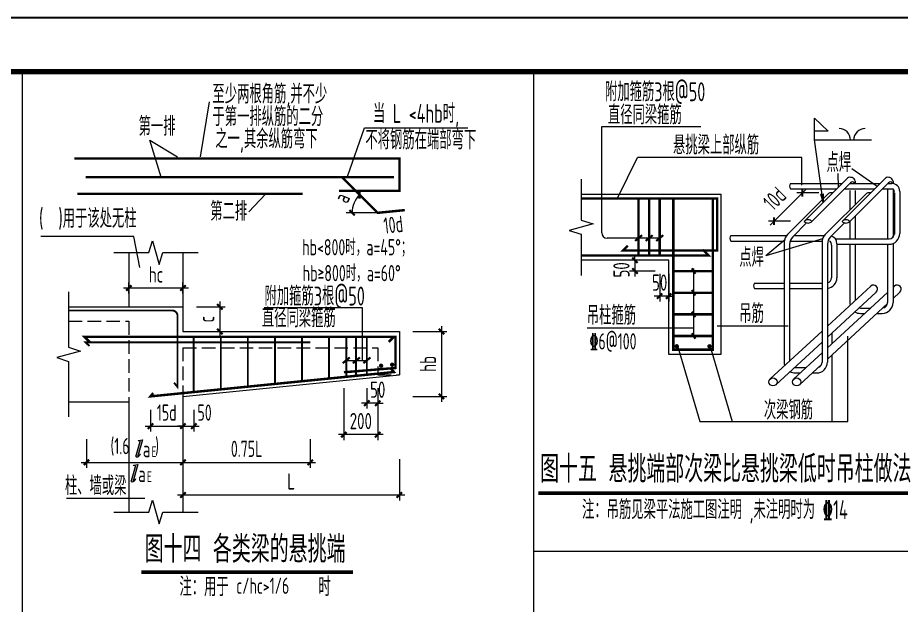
# Model space of a CAD drawing. Extents: x -129922 to 1190196, y -520662 to 139923.
# Drawn here: x -37590 to -21256, y -201970 to -191110 of the extents above; entities that cross this region are included whole.
import ezdxf
from ezdxf.enums import TextEntityAlignment as Align

# ---------------------------------------------------------------- set-up
doc = ezdxf.new("R2010")
doc.units = 0
doc.header["$LTSCALE"] = 1000
doc.header["$MEASUREMENT"] = 0
doc.linetypes.add('2', pattern=[37.999999, 29.999999, -3, 2, -3])
doc.linetypes.add('DASH', pattern=[0.35, 0.25, -0.1])
doc.layers.add('$AUDIT_BAD_LAYER3', color=7, linetype='Continuous')
doc.layers.add('Y-云图图框', color=7, linetype='Continuous')
for name, color, linetype, lineweight in [('S-基础-DIM', 3, 'Continuous', 20), ('S-墙柱-REIN', 1, 'Continuous', 20), ('S-大样-实线', 2, 'Continuous', 20), ('S-板-BEAM', 4, 'DASH', 20), ('S-通用-TAB', 7, 'Continuous', 20), ('S-通用-TEXT', 7, 'Continuous', 20), ('S-通用-THIN', 7, 'Continuous', 20)]:
    doc.layers.add(name, color=color, linetype=linetype, lineweight=lineweight)
doc.styles.add('_YT_Name', font='', dxfattribs={"width": 0.8})
doc.styles.add('_YT_Sign_Text', font='ros.shx', dxfattribs={"width": 0.8, "bigfont": 'hztxt.shx'})
doc.styles.get("Standard").update_dxf_attribs({"font": 'gbenor.shx', "bigfont": 'gbcbig.shx'})
doc.styles.add('TSSD_Dimension', font='tssdeng.shx', dxfattribs={"width": 0.7, "bigfont": 'HZTXT.SHX'})
doc.styles.add('TSSD_Rein', font='tssdeng.shx', dxfattribs={"width": 0.7, "bigfont": 'hztxt.shx'})
doc.styles.add('TSSD_Rein_300(数字)', font='Tssdeng.shx', dxfattribs={"width": 0.65, "height": 300, "bigfont": 'hztxt.shx'})
doc.styles.add('TSSD_Rein_350（文字）', font='Tssdeng.shx', dxfattribs={"width": 0.65, "height": 350, "bigfont": 'hztxt.shx'})
doc.styles.get('_YT_Name').set_extended_font_data('SimHei')
doc.dimstyles.new('TSSD_20_100', dxfattribs={"dimtxt": 250, "dimasz": 100, "dimexe": 100, "dimexo": 250, "dimgap": 100, "dimtad": 1, "dimdec": 0, "dimlfac": 0.2, "dimzin": 0, "dimdsep": 46, "dimtxsty": 'TSSD_Dimension', "dimblk": 'ARCHTICK', "dimcen": 0, "dimdle": 100, "dimclrt": 7, "dimadec": 0, "dimazin": 0, "dimtfac": 1, "dimtdec": 0, "dimtix": 1, "dimtmove": 2, "dimatfit": 3, "dimfxl": 0, "dimtolj": 1, "dimtzin": 0, "dimarcsym": 0})

# ---------------------------------------------------------------- blocks, each defined once
blk = doc.blocks.new('ECMCTK_A1_横_单行图名--0')
at = {"color": 4}
blk.add_lwpolyline([(0, 0), (841, 0), (841, 594), (0, 594)], close=True, dxfattribs=at)
at = {"const_width": 1}
blk.add_lwpolyline([(25, 10), (831, 10), (831, 584), (25, 584)], close=True, dxfattribs=at)
at = {"color": 80, "flags": 3}
for tag, height, p in [('YTHQINS', 3, (34.31, 585.5)), ('ECMCKEY', 3, (292.07, 288.23)), ('YTTQINS', 5.62, (848.03, 12.81)), ('YTFRAME', 3, (652.76, 5.84)), ('YTBARCODE_T1', 3, (749.78, 5.95))]:
    blk.add_attdef(tag, text='', height=height, dxfattribs=at).set_placement(p, align=Align.MIDDLE_CENTER)
for tag, height, style, width, p in [('证书编号', 4, '_YT_Sign_Text', 0.8, (708.87, 43.81)), ('审查批准号', 4, '_YT_Sign_Text', 0.8, (761.06, 43.81)), ('工程号', 4, '_YT_Sign_Text', 0.5, (804.08, 44.12)), ('设计单位', 6, '_YT_Name', 0.8, (623.75, 38.6)), ('建设单位', 4, '_YT_Sign_Text', 0.8, (734.96, 36.11)), ('阶段', 4, '_YT_Sign_Text', 0.8, (804.08, 35.81)), ('项目号', 4, '_YT_Sign_Text', 0.5, (822.08, 33.72)), ('项目名称', 4, '_YT_Sign_Text', 0.8, (734.96, 28.11)), ('专业', 4, '_YT_Sign_Text', 0.8, (804.08, 27.31)), ('图纸编号', 4, '_YT_Sign_Text', 0.5, (803.93, 19.36)), ('图纸名称', 4.5, '_YT_Name', 0.8, (735.39, 15.06)), ('出图比例', 4.2, '_YT_Sign_Text', 0.8, (681.82, 11.78)), ('日期', 4, '_YT_Sign_Text', 0.5, (803.88, 12.13)), ('版本号', 4, '_YT_Sign_Text', 0.8, (822.08, 13))]:
    blk.add_attdef(tag, text='', height=height, dxfattribs=dict(style=style, width=width)).set_placement(p, align=Align.CENTER)
at = {"style": '_YT_Sign_Text', "width": 0.8, "flags": 3}
for tag, p, height in [('{审定人}', (605.87, 26.45), 6.24), ('{校对人}', (658.35, 26.53), 6.24), ('[审定人]', (590.95, 27.81), 4.1), ('[校对人]', (642.23, 27.82), 4.1), ('{审核人}', (606.98, 18.44), 6.24), ('[设计人]', (642.47, 20.21), 4.1), ('{设计人}', (658.48, 18.54), 6.24), ('[审核人]', (591.01, 19.76), 4.1), ('[项目负责人]', (590.78, 12.01), 4.1), ('{项目负责人}', (608.28, 10.72), 6.24), ('{专业负责人}', (658.58, 10.36), 6.24), ('[专业负责人]', (642.74, 11.77), 4.1)]:
    blk.add_attdef(tag, p, '', height=height, dxfattribs=at)
at = {"color": 80, "flags": 3}
for tag, p in [('YTQRCODE', (551.04, 11.91)), ('YTBZSIT', (25, 10)), ('EXT_TK_LEFT', (25, 10))]:
    blk.add_attdef(tag, p, '', height=3, dxfattribs=at)
blk = doc.blocks.new('_ArchTick')
at = {"color": 0, "linetype": 'ByBlock', "const_width": 0.4}
blk.add_lwpolyline([(-0.5, -0.5), (0.5, 0.5)], dxfattribs=at)
blk = doc.blocks.new('*D922')
at = {"layer": '$AUDIT_BAD_LAYER3', "color": 0, "lineweight": -2, "transparency": 16777216}
for p, q in [((159565, 66020), (159091, 66020)), ((159191, 66020), (159191, 66120)), ((159191, 66020), (159191, 65820)), ((159565, 65820), (159091, 65820)), ((159191, 65820), (159191, 65720))]:
    blk.add_line(p, q, dxfattribs=at)
at = {"layer": 'Defpoints', "color": 0, "transparency": 16777216}
for p in [(159815, 66020), (159191, 65820), (159815, 65820)]:
    blk.add_point(p, dxfattribs=at)
at = {"layer": '$AUDIT_BAD_LAYER3', "color": 0, "lineweight": -2, "transparency": 16777216, "xscale": 100, "yscale": 100, "zscale": 100}
for p, rotation in [((159191, 66020), 270), ((159191, 65820), 90)]:
    blk.add_blockref('_ArchTick', p, dxfattribs=dict(at, rotation=rotation))
at = {"layer": '$AUDIT_BAD_LAYER3', "color": 7, "transparency": 16777216, "insert": (158941, 65842), "char_height": 300, "attachment_point": 5, "rotation": 90, "style": 'TSSD_Dimension'}
blk.add_mtext('\\A1;50', dxfattribs=at)
blk = doc.blocks.new('*D923')
at = {"layer": '$AUDIT_BAD_LAYER3', "color": 0, "lineweight": -2, "transparency": 16777216}
for p, q in [((159648, 65770), (159648, 65257)), ((159815, 65770), (159815, 65257)), ((159648, 65357), (159548, 65357)), ((159815, 65357), (159648, 65357)), ((159815, 65357), (159915, 65357))]:
    blk.add_line(p, q, dxfattribs=at)
at = {"layer": 'Defpoints', "color": 0, "transparency": 16777216}
for p in [(159648, 66020), (159815, 66020), (159648, 65357)]:
    blk.add_point(p, dxfattribs=at)
at = {"layer": '$AUDIT_BAD_LAYER3', "color": 0, "lineweight": -2, "transparency": 16777216, "xscale": 100, "yscale": 100, "zscale": 100}
blk.add_blockref('_ArchTick', (159648, 65357), dxfattribs=at)
at = {"layer": '$AUDIT_BAD_LAYER3', "color": 0, "lineweight": -2, "transparency": 16777216, "xscale": 100, "yscale": 100, "zscale": 100, "rotation": 180}
blk.add_blockref('_ArchTick', (159815, 65357), dxfattribs=at)
at = {"layer": '$AUDIT_BAD_LAYER3', "color": 7, "transparency": 16777216, "insert": (159648, 65607), "char_height": 300, "attachment_point": 5, "style": 'TSSD_Dimension'}
blk.add_mtext('\\A1;50', dxfattribs=at)
blk = doc.blocks.new('*D1033')
at = {"layer": '$AUDIT_BAD_LAYER3', "color": 0, "lineweight": -2, "transparency": 16777216}
for p, q in [((150765, 67286), (150765, 67485)), ((151765, 67286), (151765, 67485)), ((150665, 67385), (151865, 67385))]:
    blk.add_line(p, q, dxfattribs=at)
at = {"layer": 'Defpoints', "color": 0, "transparency": 16777216}
for p in [(151765, 67385), (150765, 67036), (151765, 67036)]:
    blk.add_point(p, dxfattribs=at)
at = {"layer": '$AUDIT_BAD_LAYER3', "color": 0, "lineweight": -2, "transparency": 16777216, "xscale": 100, "yscale": 100, "zscale": 100, "rotation": 180}
blk.add_blockref('_ArchTick', (150765, 67385), dxfattribs=at)
at = {"layer": '$AUDIT_BAD_LAYER3', "color": 0, "lineweight": -2, "transparency": 16777216, "xscale": 100, "yscale": 100, "zscale": 100}
blk.add_blockref('_ArchTick', (151765, 67385), dxfattribs=at)
at = {"layer": '$AUDIT_BAD_LAYER3', "color": 7, "transparency": 16777216, "insert": (151265, 67635), "char_height": 300, "attachment_point": 5, "style": 'TSSD_Dimension'}
blk.add_mtext('\\A1;hc', dxfattribs=at)
blk = doc.blocks.new('*D1034')
at = {"layer": '$AUDIT_BAD_LAYER3', "color": 0, "lineweight": -2, "transparency": 16777216}
for p, q in [((152446, 67136), (152446, 66481)), ((152015, 67036), (152546, 67036)), ((152015, 66581), (152546, 66581))]:
    blk.add_line(p, q, dxfattribs=at)
at = {"layer": 'Defpoints', "color": 0, "transparency": 16777216}
for p in [(151765, 67036), (151765, 66581), (152446, 66581)]:
    blk.add_point(p, dxfattribs=at)
at = {"layer": '$AUDIT_BAD_LAYER3', "color": 0, "lineweight": -2, "transparency": 16777216, "xscale": 100, "yscale": 100, "zscale": 100}
for p, rotation in [((152446, 67036), 90), ((152446, 66581), 270)]:
    blk.add_blockref('_ArchTick', p, dxfattribs=dict(at, rotation=rotation))
at = {"layer": '$AUDIT_BAD_LAYER3', "color": 7, "transparency": 16777216, "insert": (152196, 66808), "char_height": 300, "attachment_point": 5, "rotation": 90, "style": 'TSSD_Dimension'}
blk.add_mtext('\\A1;c', dxfattribs=at)
blk = doc.blocks.new('*D1035')
at = {"layer": '$AUDIT_BAD_LAYER3', "color": 0, "lineweight": -2, "transparency": 16777216}
for p, q in [((151165, 65131), (151165, 64732)), ((151765, 65131), (151765, 64732)), ((151065, 64832), (151865, 64832))]:
    blk.add_line(p, q, dxfattribs=at)
at = {"layer": 'Defpoints', "color": 0, "transparency": 16777216}
for p in [(151165, 65381), (151765, 65381), (151765, 64832)]:
    blk.add_point(p, dxfattribs=at)
at = {"layer": '$AUDIT_BAD_LAYER3', "color": 0, "lineweight": -2, "transparency": 16777216, "xscale": 100, "yscale": 100, "zscale": 100, "rotation": 180}
blk.add_blockref('_ArchTick', (151165, 64832), dxfattribs=at)
at = {"layer": '$AUDIT_BAD_LAYER3', "color": 0, "lineweight": -2, "transparency": 16777216, "xscale": 100, "yscale": 100, "zscale": 100}
blk.add_blockref('_ArchTick', (151765, 64832), dxfattribs=at)
at = {"layer": '$AUDIT_BAD_LAYER3', "color": 7, "transparency": 16777216, "insert": (151465, 65082), "char_height": 300, "attachment_point": 5, "style": 'TSSD_Rein_300(数字)'}
blk.add_mtext('\\A1;15d', dxfattribs=at)
blk = doc.blocks.new('*D1036')
at = {"layer": '$AUDIT_BAD_LAYER3', "color": 0, "lineweight": -2, "transparency": 16777216}
for p, q in [((151765, 65131), (151765, 64732)), ((151965, 65131), (151965, 64732)), ((151765, 64832), (151665, 64832)), ((151765, 64832), (151965, 64832)), ((151965, 64832), (152065, 64832))]:
    blk.add_line(p, q, dxfattribs=at)
at = {"layer": 'Defpoints', "color": 0, "transparency": 16777216}
for p in [(151765, 65381), (151965, 65381), (151965, 64832)]:
    blk.add_point(p, dxfattribs=at)
at = {"layer": '$AUDIT_BAD_LAYER3', "color": 0, "lineweight": -2, "transparency": 16777216, "xscale": 100, "yscale": 100, "zscale": 100}
blk.add_blockref('_ArchTick', (151765, 64832), dxfattribs=at)
at = {"layer": '$AUDIT_BAD_LAYER3', "color": 0, "lineweight": -2, "transparency": 16777216, "xscale": 100, "yscale": 100, "zscale": 100, "rotation": 180}
blk.add_blockref('_ArchTick', (151965, 64832), dxfattribs=at)
at = {"layer": '$AUDIT_BAD_LAYER3', "color": 7, "transparency": 16777216, "insert": (152165, 65082), "char_height": 300, "attachment_point": 5, "style": 'TSSD_Rein_300(数字)'}
blk.add_mtext('\\A1;50', dxfattribs=at)
blk = doc.blocks.new('*D1037')
at = {"layer": '$AUDIT_BAD_LAYER3', "color": 0, "lineweight": -2, "transparency": 16777216}
blk.add_arc((155366, 68774), 475, 135.0217, 180, dxfattribs=at)
at = {"layer": 'Defpoints', "color": 0, "transparency": 16777216}
for p in [(154706, 69433), (154955, 69011), (154784, 68774), (155366, 68774), (155366, 68774)]:
    blk.add_point(p, dxfattribs=at)
at = {"layer": '$AUDIT_BAD_LAYER3', "color": 0, "lineweight": -2, "transparency": 16777216, "xscale": 100, "yscale": 100, "zscale": 100}
for p, rotation in [((155030, 69109), 45.0216575145737), ((154891, 68774), 270.0000003735739)]:
    blk.add_blockref('_ArchTick', p, dxfattribs=dict(at, rotation=rotation))
at = {"layer": '$AUDIT_BAD_LAYER3', "color": 7, "transparency": 16777216, "insert": (154697, 69051), "char_height": 300, "attachment_point": 5, "rotation": 67.5108, "style": 'TSSD_Dimension'}
blk.add_mtext('\\A1;a', dxfattribs=at)
blk = doc.blocks.new('*D1038')
at = {"layer": '$AUDIT_BAD_LAYER3', "color": 0, "lineweight": -2, "transparency": 16777216}
for p, q in [((149982, 64591), (149982, 64063)), ((151765, 64591), (151765, 64063)), ((149882, 64163), (151865, 64163))]:
    blk.add_line(p, q, dxfattribs=at)
at = {"layer": 'Defpoints', "color": 0, "transparency": 16777216}
for p in [(149982, 64841), (151765, 64841), (151765, 64163)]:
    blk.add_point(p, dxfattribs=at)
at = {"layer": '$AUDIT_BAD_LAYER3', "color": 0, "lineweight": -2, "transparency": 16777216, "xscale": 100, "yscale": 100, "zscale": 100, "rotation": 180}
blk.add_blockref('_ArchTick', (149982, 64163), dxfattribs=at)
at = {"layer": '$AUDIT_BAD_LAYER3', "color": 0, "lineweight": -2, "transparency": 16777216, "xscale": 100, "yscale": 100, "zscale": 100}
blk.add_blockref('_ArchTick', (151765, 64163), dxfattribs=at)
at = {"layer": '$AUDIT_BAD_LAYER3', "color": 7, "transparency": 16777216, "insert": (150874, 64448), "char_height": 300, "attachment_point": 5, "style": 'TSSD_Rein_300(数字)'}
blk.add_mtext('\\A1;(1.6    )', dxfattribs=at)
blk = doc.blocks.new('*D1039')
at = {"layer": '$AUDIT_BAD_LAYER3', "color": 0, "lineweight": -2, "transparency": 16777216}
for p, q in [((151765, 64591), (151765, 64063)), ((154118, 64591), (154118, 64063)), ((151665, 64163), (154218, 64163))]:
    blk.add_line(p, q, dxfattribs=at)
at = {"layer": 'Defpoints', "color": 0, "transparency": 16777216}
for p in [(151765, 64841), (154118, 64841), (154118, 64163)]:
    blk.add_point(p, dxfattribs=at)
at = {"layer": '$AUDIT_BAD_LAYER3', "color": 0, "lineweight": -2, "transparency": 16777216, "xscale": 100, "yscale": 100, "zscale": 100, "rotation": 180}
blk.add_blockref('_ArchTick', (151765, 64163), dxfattribs=at)
at = {"layer": '$AUDIT_BAD_LAYER3', "color": 0, "lineweight": -2, "transparency": 16777216, "xscale": 100, "yscale": 100, "zscale": 100}
blk.add_blockref('_ArchTick', (154118, 64163), dxfattribs=at)
at = {"layer": '$AUDIT_BAD_LAYER3', "color": 7, "transparency": 16777216, "insert": (152942, 64413), "char_height": 300, "attachment_point": 5, "style": 'TSSD_Rein_300(数字)'}
blk.add_mtext('\\A1;0.75L', dxfattribs=at)
blk = doc.blocks.new('*D1040')
at = {"layer": '$AUDIT_BAD_LAYER3', "color": 0, "lineweight": -2, "transparency": 16777216}
for p, q in [((155165, 65531), (155165, 65156)), ((155365, 65531), (155365, 65156)), ((155165, 65256), (155065, 65256)), ((155365, 65256), (155165, 65256)), ((155365, 65256), (155465, 65256))]:
    blk.add_line(p, q, dxfattribs=at)
at = {"layer": 'Defpoints', "color": 0, "transparency": 16777216}
for p in [(155165, 65781), (155365, 65781), (155165, 65256)]:
    blk.add_point(p, dxfattribs=at)
at = {"layer": '$AUDIT_BAD_LAYER3', "color": 0, "lineweight": -2, "transparency": 16777216, "xscale": 100, "yscale": 100, "zscale": 100}
blk.add_blockref('_ArchTick', (155165, 65256), dxfattribs=at)
at = {"layer": '$AUDIT_BAD_LAYER3', "color": 0, "lineweight": -2, "transparency": 16777216, "xscale": 100, "yscale": 100, "zscale": 100, "rotation": 180}
blk.add_blockref('_ArchTick', (155365, 65256), dxfattribs=at)
at = {"layer": '$AUDIT_BAD_LAYER3', "color": 7, "transparency": 16777216, "insert": (155365, 65506), "char_height": 300, "attachment_point": 5, "style": 'TSSD_Dimension'}
blk.add_mtext('\\A1;50', dxfattribs=at)
blk = doc.blocks.new('*D1041')
at = {"layer": '$AUDIT_BAD_LAYER3', "color": 0, "lineweight": -2, "transparency": 16777216}
for p, q in [((154740, 65531), (154740, 64575)), ((155365, 65531), (155365, 64575)), ((155465, 64675), (154640, 64675))]:
    blk.add_line(p, q, dxfattribs=at)
at = {"layer": 'Defpoints', "color": 0, "transparency": 16777216}
for p in [(154740, 65781), (155365, 65781), (154740, 64675)]:
    blk.add_point(p, dxfattribs=at)
at = {"layer": '$AUDIT_BAD_LAYER3', "color": 0, "lineweight": -2, "transparency": 16777216, "xscale": 100, "yscale": 100, "zscale": 100, "rotation": 180}
blk.add_blockref('_ArchTick', (154740, 64675), dxfattribs=at)
at = {"layer": '$AUDIT_BAD_LAYER3', "color": 0, "lineweight": -2, "transparency": 16777216, "xscale": 100, "yscale": 100, "zscale": 100}
blk.add_blockref('_ArchTick', (155365, 64675), dxfattribs=at)
at = {"layer": '$AUDIT_BAD_LAYER3', "color": 7, "transparency": 16777216, "insert": (155053, 64925), "char_height": 300, "attachment_point": 5, "style": 'TSSD_Dimension'}
blk.add_mtext('\\A1;200', dxfattribs=at)
blk = doc.blocks.new('*D1042')
at = {"layer": '$AUDIT_BAD_LAYER3', "color": 0, "lineweight": -2, "transparency": 16777216}
for p, q in [((156544, 66681), (156544, 65281)), ((156015, 66581), (156644, 66581)), ((156015, 65381), (156644, 65381))]:
    blk.add_line(p, q, dxfattribs=at)
at = {"layer": 'Defpoints', "color": 0, "transparency": 16777216}
for p in [(155765, 66581), (155765, 65381), (156544, 65381)]:
    blk.add_point(p, dxfattribs=at)
at = {"layer": '$AUDIT_BAD_LAYER3', "color": 0, "lineweight": -2, "transparency": 16777216, "xscale": 100, "yscale": 100, "zscale": 100}
for p, rotation in [((156544, 66581), 90), ((156544, 65381), 270)]:
    blk.add_blockref('_ArchTick', p, dxfattribs=dict(at, rotation=rotation))
at = {"layer": '$AUDIT_BAD_LAYER3', "color": 7, "transparency": 16777216, "insert": (156294, 65981), "char_height": 300, "attachment_point": 5, "rotation": 90, "style": 'TSSD_Dimension'}
blk.add_mtext('\\A1;hb', dxfattribs=at)
blk = doc.blocks.new('*D1043')
at = {"layer": '$AUDIT_BAD_LAYER3', "color": 0, "lineweight": -2, "transparency": 16777216}
for p, q in [((151765, 64223), (151765, 63460)), ((155765, 64223), (155765, 63460)), ((151665, 63560), (155865, 63560))]:
    blk.add_line(p, q, dxfattribs=at)
at = {"layer": 'Defpoints', "color": 0, "transparency": 16777216}
for p in [(151765, 64473), (155765, 64473), (155765, 63560)]:
    blk.add_point(p, dxfattribs=at)
at = {"layer": '$AUDIT_BAD_LAYER3', "color": 0, "lineweight": -2, "transparency": 16777216, "xscale": 100, "yscale": 100, "zscale": 100, "rotation": 180}
blk.add_blockref('_ArchTick', (151765, 63560), dxfattribs=at)
at = {"layer": '$AUDIT_BAD_LAYER3', "color": 0, "lineweight": -2, "transparency": 16777216, "xscale": 100, "yscale": 100, "zscale": 100}
blk.add_blockref('_ArchTick', (155765, 63560), dxfattribs=at)
at = {"layer": '$AUDIT_BAD_LAYER3', "color": 7, "transparency": 16777216, "insert": (153765, 63810), "char_height": 300, "attachment_point": 5, "style": 'TSSD_Dimension'}
blk.add_mtext('\\A1;L', dxfattribs=at)
blk = doc.blocks.new('L')
blk.add_hatch(color=256).paths.add_polyline_path([(729, 1457), (517, 1424), (520, 1401), (546, 1406), (559, 1406), (573, 1406), (589, 1401), (606, 1393), (610, 1377), (608, 1358), (402, 654), (396, 630), (402, 603), (409, 589), (425, 574), (450, 570), (481, 576), (511, 593), (538, 613), (563, 638), (581, 656), (600, 683), (620, 708), (604, 732), (591, 716), (579, 697), (563, 675), (542, 652), (524, 640), (509, 640), (499, 652), (499, 671), (503, 689)])
blk.add_lwpolyline([(517, 1424), (729, 1457), (503, 689), (499, 671), (499, 652), (509, 640), (524, 640), (542, 652), (563, 675), (579, 697), (591, 716), (604, 732), (620, 708), (600, 683), (581, 656), (563, 638), (538, 613), (511, 593), (481, 576), (450, 570), (425, 574), (409, 589), (402, 603), (396, 630), (402, 654), (608, 1358), (610, 1377), (606, 1393), (589, 1401), (573, 1406), (559, 1406), (546, 1406), (520, 1401), (517, 1424)])
blk = doc.blocks.new('LaE')
at = {"xscale": 0.362879999956931, "yscale": 0.362879999956931, "zscale": 0.362879999956931, "rotation": 4.997341366769869e-08}
blk.add_blockref('L', (79553, 21072), dxfattribs=at)
at = {"style": 'TSSD_Rein', "width": 0.7}
for s, height, p in [('a', 300, (79894, 21278)), ('E', 200, (80031, 21278))]:
    blk.add_text(s, height=height, rotation=0, dxfattribs=at).set_placement(p, align=Align.CENTER)
blk = doc.blocks.new('图15')
at = {"layer": 'S-基础-DIM'}
for p, q in [((161691.5, 66669.2), (162356.9, 67334.7)), ((162592.9, 67263.9), (162186.2, 67263.9)), ((162068.9, 66739.9), (161662.2, 66739.9))]:
    blk.add_line(p, q, dxfattribs=at)
at = {"layer": 'S-墙柱-REIN'}
for p, q in [((162320.3, 66737.5), (163120.3, 67537.5)), ((163020.3, 66737.5), (163820.3, 67537.5)), ((163261.7, 67482.9), (163261.7, 67440.7)), ((163961.7, 67482.9), (163961.7, 67440.7)), ((162063.5, 67440.7), (163023.5, 67440.7)), ((162063.5, 67340.7), (162923.5, 67340.7)), ((162461.7, 66737.5), (163176.4, 67452.2)), ((163064.9, 67340.7), (163623.5, 67340.7)), ((163161.7, 66737.5), (163876.4, 67452.2)), ((163161.7, 67310.7), (163161.7, 66949.7)), ((163164.9, 67440.7), (163723.5, 67440.7)), ((163261.7, 67310.7), (163261.7, 67049.7)), ((163764.9, 67340.7), (163956, 67340.7)), ((163861.7, 67340.7), (163861.7, 66416.1)), ((163864.9, 67440.7), (163937.1, 67440.7)), ((163961.7, 67340.7), (163961.7, 66449.5)), ((162008.2, 66496.1), (162749.6, 67237.5)), ((162708.2, 66496.1), (163449.6, 67237.5)), ((163987.1, 67268.1), (163987.1, 66499.7)), ((164087.1, 67290.7), (164087.1, 66516.1)), ((163261.7, 66837.5), (163261.7, 66416.1)), ((162108.2, 66454.7), (162364.6, 66711.2)), ((162808.2, 66454.7), (163064.6, 66711.2)), ((163161.7, 66737.5), (163161.7, 66416.1)), ((160960.9, 66475.3), (161990.1, 66475.3)), ((160960.9, 66375.3), (161949.6, 66375.3)), ((161949.6, 66354.7), (161949.6, 64137.5)), ((162052.2, 66375.3), (162650.7, 66375.3)), ((162128.8, 66475.3), (162690.1, 66475.3)), ((162649.6, 66354.7), (162649.6, 64137.5)), ((162893.4, 66416.1), (163881.7, 66416.1)), ((162924, 66325.3), (162924, 65698)), ((162924, 66316.1), (163881.7, 66316.1)), ((163161.7, 66316.1), (163161.7, 65237.5)), ((163261.7, 66316.1), (163261.7, 65274.6)), ((163861.7, 66317.7), (163861.7, 65237.5)), ((163961.7, 66330.5), (163961.7, 65237.5)), ((162049.6, 66313.3), (162049.6, 64156.6)), ((162749.6, 66313.3), (162749.6, 64137.5)), ((162824, 66297.5), (162824, 65698)), ((161398, 65598), (161949.6, 65598)), ((161398, 65498), (161949.6, 65498)), ((162049.6, 65598), (162649.6, 65598)), ((162049.6, 65498), (162649.6, 65498)), ((162749.6, 64802.2), (163550.7, 65541.1)), ((163961.7, 65516.5), (163988.4, 65541.1)), ((162749.6, 64598.1), (163652.4, 65430.8)), ((162749.6, 64398.5), (163861.7, 65424.3)), ((163961.7, 65312.4), (164090.1, 65430.8)), ((162749.6, 64194.4), (163859.9, 65218.5)), ((163361.7, 65137.5), (163550.9, 65137.5)), ((163361.7, 65037.5), (163442.5, 65037.5)), ((163663.7, 65037.5), (163761.7, 65037.5)), ((161691.9, 63826.6), (162649.6, 64710)), ((161793.6, 63716.3), (162649.6, 64505.9)), ((162129.6, 63826.6), (162649.6, 64306.3)), ((162149.6, 64037.5), (162358.3, 64037.5)), ((162231.3, 63716.3), (162638.7, 64092.1)), ((162149.6, 63937.5), (162249.9, 63937.5)), ((162471.1, 63937.5), (162549.6, 63937.5))]:
    blk.add_line(p, q, dxfattribs=at)
at = {"layer": 'S-墙柱-REIN', "const_width": 45}
for points in [[(158195.9, 67162.8), (160709.7, 67162.8), (160709.7, 66198.2), (158967.9, 66198.2), (159059.8, 66290.1)], [(159257.8, 67162.8), (159257.8, 66109.3)], [(159453, 67162.8), (159453, 66109.3)], [(159648.2, 67162.8), (159648.2, 66109.3)], [(160293.8, 64367.2), (159901.1, 64367.2), (159901.1, 67162.8)], [(160630.3, 67162.8), (160630.3, 64367.2), (160293.8, 64367.2)], [(159915.3, 65820), (160630.3, 65820)], [(159915.3, 65420), (160630.3, 65420)], [(159915.3, 65020), (160630.3, 65020)], [(159915.3, 64620), (160630.3, 64620)]]:
    blk.add_lwpolyline(points, dxfattribs=at)
at = {"layer": 'S-墙柱-REIN', "linetype": '2', "const_width": 45}
blk.add_lwpolyline([(158195.9, 66109.3), (160463.6, 66109.3), (160550.2, 66109.3), (160444.2, 66215.4)], dxfattribs=at)
at = {"layer": 'S-墙柱-REIN', "const_width": 40}
for points in [[(159944.1, 64430.3, 1), (159984.1, 64430.3, 1)], [(160548.8, 64429.5, 1), (160588.8, 64429.5, 1)]]:
    blk.add_lwpolyline(points, format="xyb", close=True, dxfattribs=at)
at = {"layer": 'S-墙柱-REIN'}
for centre in [(161742.7, 63771.5), (162180.4, 63771.5)]:
    blk.add_circle(centre, 75, dxfattribs=at)
for centre, radius, start, end in [((163171.5, 67459.7), 93.2, 14.37869, 123.33397), ((163211.7, 67416.8), 50, 28.49518, 135), ((163871.5, 67459.7), 93.2, 14.37869, 123.33397), ((163911.7, 67416.8), 50, 28.49518, 135), ((162132.8, 67390.7), 85.4, 144.17116, 215.82884), ((163937.1, 67290.7), 150, 0, 90), ((163895.3, 67271.8), 91.9, 358.72324, 48.63258), ((162820.3, 67169.2), 98.3, 74.43128, 135.97954), ((163520.3, 67169.2), 98.3, 74.43128, 135.97954), ((162391, 66669.2), 98.3, 44.02046, 135.97954), ((162391, 66805.9), 98.3, 224.02046, 315.97954), ((162461.7, 66737.5), 1, 285.01718, 0), ((163091, 66669.2), 98.3, 44.02046, 135.97954), ((163091, 66805.9), 98.3, 224.02046, 315.97954), ((163161.7, 66737.5), 1, 285.01718, 0), ((162149.6, 66354.7), 200, 135, 180), ((162849.6, 66354.7), 200, 135, 180), ((163887.1, 66516.1), 100, 270, 0), ((163887.1, 66516.1), 200, 270.00009, 0), ((161030.2, 66425.3), 85.4, 144.17116, 215.82884), ((162249.6, 66313.3), 200, 135, 180), ((162949.6, 66313.3), 200, 135, 180), ((162732.2, 66301.2), 91.9, 358.72324, 51.19639), ((162774, 66325.3), 150, 0, 71.66275), ((162724, 65698), 100, 284.84413, 0), ((162724, 65698), 200, 277.35953, 0), ((161467.2, 65548), 85.4, 144.17116, 215.82884), ((163601.5, 65485.9), 75, 312.68699, 132.68699), ((164039.2, 65485.9), 75, 312.68699, 132.68699), ((163361.7, 65237.5), 200, 180, 194.32338), ((163761.7, 65237.5), 200, 270, 0), ((163761.7, 65237.5), 100, 276.34065, 0), ((163361.7, 65237.5), 200, 238.64511, 270), ((163361.7, 65237.5), 100, 256.04503, 270), ((162149.6, 64137.5), 200, 180, 198.55384), ((162149.6, 64137.5), 100, 265.70929, 270), ((162549.6, 64137.5), 200, 270, 0), ((162549.6, 64137.5), 100, 292.3827, 0), ((162149.6, 64137.5), 200, 242.63342, 270)]:
    blk.add_arc(centre, radius, start, end, dxfattribs=at)
at = {"layer": 'S-大样-实线'}
for p, q in [((158197.2, 67240.4), (160783.6, 67240.4)), ((160779.4, 67240.4), (160779.4, 64277.1)), ((159815.3, 66020), (158195.6, 66020)), ((159815.3, 64277.1), (159815.3, 66020)), ((160779.4, 64277.1), (159815.3, 64277.1))]:
    blk.add_line(p, q, dxfattribs=at)
at = {"layer": 'S-通用-TEXT'}
for p, q in [((162510.6, 68647.6), (162763.1, 68405.9)), ((162510.6, 68242.5), (162510.6, 68647.6)), ((162763.1, 68405.9), (162510.6, 68405.9)), ((162510.6, 68242.5), (163561.3, 68242.5)), ((162670.5, 67090.5), (162510.6, 68242.5)), ((158868.7, 67169.4), (159236.6, 67916.2)), ((162273.6, 67916.2), (159236.6, 67916.2)), ((162273.6, 67410.5), (162273.6, 67916.2)), ((162952, 67368.1), (162944.6, 67622.4)), ((163667.7, 67384.9), (163199.1, 67710.8)), ((162629.3, 67242.2), (162670.7, 67246.7)), ((162670.5, 67090.5), (162629.3, 67242.2)), ((162670.7, 67246.7), (162670.5, 67090.5)), ((159657.6, 66429.4), (158676.2, 66429.4)), ((162658.9, 66414.8), (161612.4, 66101.1)), ((161952.1, 66386.3), (161612.4, 66101.1)), ((160275.5, 65869.1), (160275.5, 64606.6)), ((160275.5, 64766.1), (158309.5, 64766.1)), ((162025.9, 64801.5), (160709.3, 64801.5)), ((162836, 64478.2), (162836, 64680.1)), ((163126.8, 63042.2), (163126.8, 64614.5)), ((159969.8, 64464.8), (160390.3, 63042.2)), ((160567.9, 64467.2), (160989, 63042.2)), ((162836, 63042.2), (162836, 64274.1)), ((160390.3, 63042.2), (163126.8, 63042.2))]:
    blk.add_line(p, q, dxfattribs=at)
at = {"layer": 'S-通用-TEXT', "ltscale": 800}
for p, q in [((158576.2, 66529.4), (158576.2, 68492.4)), ((158576.2, 68492.4), (160406.6, 68492.4))]:
    blk.add_line(p, q, dxfattribs=at)
at = {"layer": 'S-通用-TEXT'}
for points, const_width in [([(159324.2, 66483.2), (159193, 66376.9)], 40), ([(159519.4, 66483.2), (159388.2, 66376.9)], 40), ([(159714.6, 66483.2), (159583.4, 66376.9)], 40), ([(159232.6, 66402.7), (159286.2, 66456.1)], 20), ([(159427.8, 66402.7), (159481.4, 66456.1)], 20), ([(159622.5, 66402.7), (159676.1, 66456.1)], 20), ([(160243.4, 65870.9), (160307.6, 65769.1)], 40), ([(160243.4, 65470.9), (160307.6, 65369.1)], 40), ([(160243.4, 65070.9), (160307.6, 64969.1)], 40), ([(160243.4, 64670.9), (160307.6, 64569.1)], 40)]:
    blk.add_lwpolyline(points, dxfattribs=dict(at, const_width=const_width))
at = {"layer": 'S-通用-TEXT', "color": 3, "const_width": 70}
blk.add_lwpolyline([(157402.5, 61715.8), (164328.5, 61715.8)], dxfattribs=at)
at = {"layer": 'S-通用-TEXT'}
for centre, radius, start, end in [((162964, 68242.5), 210.6, 0, 90), ((163446.3, 68242.5), 210.6, 90, 180), ((158676.2, 66529.4), 100, 180, 270)]:
    blk.add_arc(centre, radius, start, end, dxfattribs=at)
blk.add_solid([(162670.5, 67090.5), (162629.3, 67242.2), (162670.7, 67246.7)], dxfattribs=at)
at = {"layer": 'S-通用-THIN'}
blk.add_lwpolyline([(158197.2, 67520.4), (158197.2, 66760.2), (158417.2, 66690.2), (157977.2, 66570.2), (158197.2, 66500.2), (158197.2, 65740)], dxfattribs=at)
at = {"layer": 'S-基础-DIM', "xscale": 99.99999999996545, "yscale": 99.99999999996545, "zscale": 99.99999999996545, "rotation": 225.0000003853362}
for p in [(162286.2, 67263.9), (161762.2, 66739.9)]:
    blk.add_blockref('_ArchTick', p, dxfattribs=at)
at = {"layer": 'S-基础-DIM', "color": 7, "insert": (161772.2, 67157.6), "char_height": 300, "attachment_point": 5, "rotation": 45, "style": 'TSSD_Dimension'}
blk.add_mtext('\\A1;10d', dxfattribs=at)
at = {"layer": 'S-通用-TEXT', "style": 'TSSD_Rein_350（文字）', "width": 0.65}
for s, p in [('附加箍筋3根@50', (159564.5, 68958.1)), ('吊柱箍筋', (158755.5, 64827.8)), ('吊筋', (161346.4, 64859.9)), ('次梁钢筋', (162029, 63077.5)), ('注：吊筋见梁平法施工图注明 ,未注明时为 \x8414', (160669.2, 61236.6))]:
    blk.add_text(s, height=350, rotation=0, dxfattribs=at).set_placement(p, align=Align.CENTER)
at = {"layer": 'S-通用-TEXT', "width": 0.65}
for s, height, style, p in [('直径同梁箍筋', 350, 'TSSD_Rein_350（文字）', (158691.4, 68532.8)), ('悬挑梁上部纵筋', 350, 'TSSD_Rein_350（文字）', (159894.6, 67974.2)), ('点焊', 350, 'TSSD_Rein_350（文字）', (162732.5, 67651.7)), ('点焊', 350, 'TSSD_Rein_350（文字）', (161119.9, 65899.8)), ('\x846@100', 300, 'TSSD_Rein_300(数字)', (158349.5, 64370.9))]:
    blk.add_text(s, height=height, rotation=0, dxfattribs=dict(at, style=style)).set_placement(p)
at = {"layer": 'S-通用-TEXT', "color": 0, "style": 'TSSD_Rein', "width": 0.7}
blk.add_text('图十五 悬挑端部次梁比悬挑梁低时吊柱做法', height=500, rotation=0, dxfattribs=at).set_placement((157439.5, 61911.4))
at = {"layer": 'S-基础-DIM'}
dim = blk.add_linear_dim(base=(159190.7, 65820), p1=(159815.3, 66020), p2=(159815.3, 65820), angle=90, text='50', dimstyle='TSSD_20_100', dxfattribs=at)
dim.commit()
dim.dimension.update_dxf_attribs({"geometry": '*D922', "text_midpoint": (158940.7, 65842), "dimtype": 128})
dim = blk.add_linear_dim(base=(159648.2, 65357), p1=(159815.3, 66020), p2=(159648.2, 66020), text='50', dimstyle='TSSD_20_100', dxfattribs=at)
dim.commit()
dim.dimension.update_dxf_attribs({"geometry": '*D923', "text_midpoint": (159648.2, 65607), "dimtype": 128})
blk = doc.blocks.new('图14')
at = {"layer": 'Defpoints', "color": 0, "linetype": 'ByBlock'}
for p in [(155365.1, 65880.9), (151765.1, 63887.7)]:
    blk.add_point(p, dxfattribs=at)
at = {"layer": 'S-基础-DIM'}
for p, q in [((155366.1, 68773.7), (154783.9, 68773.7)), ((151765.1, 65380.9), (151765.1, 63245))]:
    blk.add_line(p, q, dxfattribs=at)
at = {"layer": 'S-墙柱-REIN'}
for points, const_width in [([(149755.7, 69778.1), (155769.3, 69778.1), (155769.3, 69178.1), (154650.9, 69178.1)], 45), ([(149966.1, 69433.2), (155664.2, 69433.2)], 45), ([(149811, 69123.8), (153979.3, 69123.8)], 45), ([(150050.9, 66376.5), (149944.8, 66482.6), (155694.1, 66482.6), (155694.1, 65906.7), (154740.2, 65827.8)], 45), ([(151965.1, 66480.9), (151965.1, 65461.7)], 35), ([(152465.1, 66480.9), (152465.1, 65511.7)], 35), ([(152965.1, 66480.9), (152965.1, 65561.7)], 35), ([(153465.1, 66480.9), (153465.1, 65611.7)], 35), ([(153965.1, 66480.9), (153965.1, 65661.7)], 35), ([(154465.1, 66480.9), (154465.1, 65711.7)], 35), ([(154783.4, 65761.7), (154783.4, 66480.9)], 35), ([(154965.1, 65761.7), (154965.1, 66480.9)], 35), ([(155165.1, 65781.7), (155165.1, 66480.9)], 35), ([(155662.5, 66480.9), (155570.6, 66389)], 45), ([(154118, 66380.9), (149965.1, 66380.9), (150038, 66311.1)], 35), ([(151215.9, 65443.5), (151165.1, 65381.7), (155665.1, 65831.7), (155600, 65908.8)], 45)]:
    blk.add_lwpolyline(points, dxfattribs=dict(at, const_width=const_width))
at = {"layer": 'S-墙柱-REIN', "linetype": 'DASH', "ltscale": 0.6, "const_width": 45}
blk.add_lwpolyline([(154706.1, 69433.2), (155366.1, 68773.7), (155866.1, 68823.7)], dxfattribs=at)
at = {"layer": 'S-墙柱-REIN', "const_width": 35}
blk.add_lwpolyline([(149651.5, 66968.9), (151565.1, 66968.9, -0.4142136), (151665.1, 66868.9), (151665.1, 65555.2), (151601.5, 65633.8)], format="xyb", dxfattribs=at)
at = {"layer": 'S-墙柱-REIN', "const_width": 40}
for points in [[(155407.1, 65948.1, 1), (155447.1, 65948.1, 1)], [(155611.9, 65966.6, 1), (155651.9, 65966.6, 1)]]:
    blk.add_lwpolyline(points, format="xyb", close=True, dxfattribs=at)
at = {"layer": 'S-大样-实线'}
for p, q in [((150765.1, 68037.9), (150765.1, 67035.6)), ((151765.1, 68037.9), (151765.1, 67035.6)), ((149651.5, 67035.6), (151765.1, 67035.6)), ((151765.1, 67035.6), (151765.1, 66580.9)), ((151765.1, 66580.9), (155765.1, 66580.9)), ((155765.1, 66580.9), (155765.1, 65780.9)), ((151765.1, 65380.9), (155765.1, 65780.9)), ((149651.5, 65280.9), (150765.1, 65280.9)), ((150765.1, 65280.9), (150765.1, 63245))]:
    blk.add_line(p, q, dxfattribs=at)
at = {"layer": 'S-板-BEAM'}
for p, q in [((149651.5, 66768.9), (150765.1, 66768.9)), ((150765.1, 66768.9), (150765.1, 65280.9)), ((151765.1, 66280.9), (151765.1, 65380.9)), ((151765.1, 66280.9), (155365.1, 66280.9)), ((155365.1, 66280.9), (155365.1, 65780.9)), ((155365.1, 65780.9), (155765.1, 65780.9))]:
    blk.add_line(p, q, dxfattribs=at)
at = {"layer": 'S-通用-TEXT'}
for p, q in [((152087.9, 69806), (152257.9, 70822.6)), ((154807.6, 69448.1), (155118.4, 70343.6)), ((155118.4, 70343.6), (157033.8, 70343.6)), ((151151.5, 70114.5), (151664.4, 69806.5)), ((151364.8, 69433.2), (151151.5, 70114.5)), ((152983.4, 68792.3), (153293.5, 69121.4)), ((150856.8, 68338.8), (149136.4, 68338.8)), ((150966.4, 67761.6), (150856.8, 68338.8)), ((155081.6, 67019.3), (153265.3, 67019.3)), ((155081.6, 66047.6), (155081.6, 67019.3)), ((154783.4, 66047.6), (155165.1, 66047.6)), ((151062.1, 63495.9), (149612.2, 63495.9))]:
    blk.add_line(p, q, dxfattribs=at)
at = {"layer": 'S-通用-TEXT', "const_width": 40}
for points in [[(154849.8, 66101.3), (154718.6, 65995.1)], [(155037, 66101.3), (154905.8, 65995.1)], [(155231.4, 66101.3), (155100.2, 65995.1)]]:
    blk.add_lwpolyline(points, dxfattribs=at)
at = {"layer": 'S-通用-TEXT', "color": 3, "const_width": 70}
blk.add_lwpolyline([(150997.2, 62133.5), (154909.6, 62133.5)], dxfattribs=at)
at = {"layer": 'S-通用-THIN'}
for points in [[(150485.1, 68037.9), (151135.1, 68037.9), (151205.1, 68257.9), (151325.1, 67817.9), (151395.1, 68037.9), (152045.1, 68037.9)], [(149651.5, 67315.6), (149651.5, 66288.3), (149871.5, 66218.3), (149431.5, 66098.3), (149651.5, 66028.3), (149651.5, 65000.9)], [(150485.1, 63245), (151135.1, 63245), (151205.1, 63465), (151325.1, 63025), (151395.1, 63245), (152045.1, 63245)]]:
    blk.add_lwpolyline(points, dxfattribs=at)
for p in [(71199.2, 42980.2), (71113.2, 42520)]:
    blk.add_blockref('LaE', p)
at = {"layer": 'S-通用-TEXT', "width": 0.65}
for s, height, rotation, style, p in [('至少两根角筋,并不少', 350, 0, 'TSSD_Rein_350（文字）', (152311.3, 70793.9)), ('于第一排纵筋的二分', 350, 0, 'TSSD_Rein_350（文字）', (152311.3, 70375.4)), ('当 L <4hb时,', 350, 0, 'TSSD_Rein_350（文字）', (155277.5, 70436.5)), ('第一排', 350, 0, 'TSSD_Rein_350（文字）', (150945.7, 70196.6)), ('之一,其余纵筋弯下 ', 350, 0, 'TSSD_Rein_350（文字）', (152362.9, 69964.5)), ('不将钢筋在端部弯下', 350, 0, 'TSSD_Rein_350（文字）', (155137.7, 69947.7)), ('第二排', 350, 0, 'TSSD_Rein_350（文字）', (152269.7, 68626.9)), ('(  )用于该处无柱', 350, 0, 'TSSD_Rein_350（文字）', (149105.3, 68495.9)), ('10d', 300, 6, 'TSSD_Rein_300(数字)', (155490.5, 68385.3)), ('hb<800时，a=45%%D；', 300, 0, 'TSSD_Rein_300(数字)', (153969.6, 67988.1)), ('hb\x93800时，a=60%%D', 300, 0, 'TSSD_Rein_300(数字)', (153978.5, 67509.4)), ('附加箍筋3根@50', 350, 0, 'TSSD_Rein_350（文字）', (153273.5, 67060.8)), ('直径同梁箍筋', 350, 0, 'TSSD_Rein_350（文字）', (153224.3, 66659.1)), ('柱、墙或梁', 350, 0, 'TSSD_Rein_350（文字）', (149584.3, 63556.2)), ('注：用于            时 ', 350, 0, 'TSSD_Rein_350（文字）', (151700.9, 61689.3)), ('c/hc>1/6', 300, 0, 'TSSD_Rein_300(数字)', (152750.5, 61732.7))]:
    blk.add_text(s, height=height, rotation=rotation, dxfattribs=dict(at, style=style)).set_placement(p)
at = {"layer": 'S-通用-TEXT', "color": 0, "style": 'TSSD_Rein', "width": 0.7}
blk.add_text('图十四 各类梁的悬挑端 ', height=500, rotation=0, dxfattribs=at).set_placement((151057.3, 62307.1))
at = {"layer": 'S-基础-DIM'}
dim = blk.add_angular_dim_2l(base=(154955, 69010.9), line1=((155366.1, 68773.7), (154783.9, 68773.7)), line2=((154706.1, 69433.2), (155366.1, 68773.7)), text='a', dimstyle='TSSD_20_100', override={"dimtxt": 350}, dxfattribs=at)
dim.commit()
dim.dimension.update_dxf_attribs({"geometry": '*D1037', "text_midpoint": (154696.6, 69050.9)})
for base, p1, p2, text, override, picture, middle in [((151765.1, 67384.8), (150765.1, 67035.6), (151765.1, 67035.6), 'hc', {"dimtxt": 350}, '*D1033', (151265.1, 67634.8)), ((154740.2, 64675.1), (155365.1, 65780.9), (154740.2, 65780.9), '200', {"dimtxt": 350}, '*D1041', (155052.6, 64925.1)), ((151765.1, 64831.6), (151165.1, 65380.9), (151765.1, 65380.9), '15d', {"dimtxsty": 'TSSD_Rein_300(数字)'}, '*D1035', (151465.1, 65081.6)), ((151765.1, 64163), (149982, 64840.9), (151765.1, 64840.9), '(1.6    )', {"dimtxt": 350, "dimtxsty": 'TSSD_Rein_300(数字)'}, '*D1038', (150873.6, 64447.6)), ((154118, 64163), (151765.1, 64840.9), (154118, 64840.9), '0.75L', {"dimtxt": 350, "dimtxsty": 'TSSD_Rein_300(数字)'}, '*D1039', (152941.5, 64413)), ((155765.1, 63560.3), (151765.1, 64472.7), (155765.1, 64472.7), 'L', {"dimtxt": 350}, '*D1043', (153765.1, 63810.3))]:
    dim = blk.add_linear_dim(base=base, p1=p1, p2=p2, text=text, dimstyle='TSSD_20_100', override=override, dxfattribs=at)
    dim.commit()
    dim.dimension.update_dxf_attribs({"geometry": picture, "text_midpoint": middle})
for base, p1, p2, text, picture, middle in [((152446.5, 66580.9), (151765.1, 67035.6), (151765.1, 66580.9), 'c', '*D1034', (152196.5, 66808.3)), ((156544.3, 65380.9), (155765.1, 66580.9), (155765.1, 65380.9), 'hb', '*D1042', (156294.3, 65980.9))]:
    dim = blk.add_linear_dim(base=base, p1=p1, p2=p2, angle=90, text=text, dimstyle='TSSD_20_100', override={"dimtxt": 350}, dxfattribs=at)
    dim.commit()
    dim.dimension.update_dxf_attribs({"geometry": picture, "text_midpoint": middle})
for base, p1, p2, override, picture, middle in [((155165.1, 65256), (155365.1, 65780.9), (155165.1, 65780.9), {"dimtxt": 350}, '*D1040', (155365.1, 65506)), ((151965.1, 64831.6), (151765.1, 65380.9), (151965.1, 65380.9), {"dimtxsty": 'TSSD_Rein_300(数字)'}, '*D1036', (152165.3, 65081.6))]:
    dim = blk.add_linear_dim(base=base, p1=p1, p2=p2, text='50', dimstyle='TSSD_20_100', override=override, dxfattribs=at)
    dim.commit()
    dim.dimension.update_dxf_attribs({"geometry": picture, "text_midpoint": middle, "dimtype": 128})

msp = doc.modelspace()

# ---------------------------------------------------------------- linework, layer by layer
at = {"layer": 'S-通用-TAB'}
for p, q in [((-37498.6, -249510.4), (-37498.6, -192110.4)), ((-28050.6, -216657.5), (-28050.6, -192110.4)), ((-28050.6, -200966.8), (-13498.6, -200966.8))]:
    msp.add_line(p, q, dxfattribs=at)

# ---------------------------------------------------------------- block references
at = {"layer": 'S-通用-TEXT'}
for name, p in [('图14', (-186299.9, -263490.4)), ('图15', (-185370.9, -261613))]:
    msp.add_blockref(name, p, dxfattribs=at)
at = {"layer": 'Y-云图图框', "xscale": 100, "yscale": 100, "zscale": 100}
msp.add_blockref('ECMCTK_A1_横_单行图名--0', (-78510, -250510.4), dxfattribs=at)

doc.saveas('drawing.dxf')
